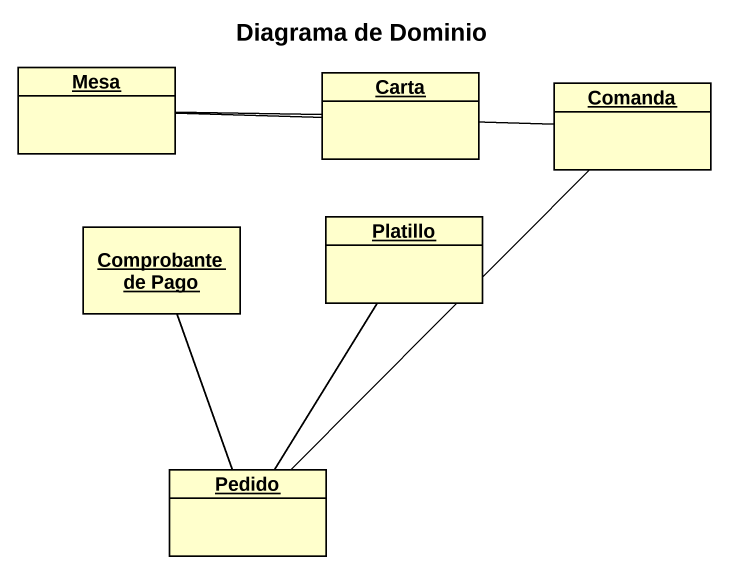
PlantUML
@startuml
title Diagrama de Dominio
hide circle
hide empty members
object Mesa
object Carta
object Comanda
object "Comprobante de Pago" as Comprobante_de_Pago
object Platillo
object Pedido
Mesa -right- Comanda
Carta -left- Mesa
Comanda -- Pedido
Pedido -up- Comprobante_de_Pago
Pedido -up- Platillo
@enduml
